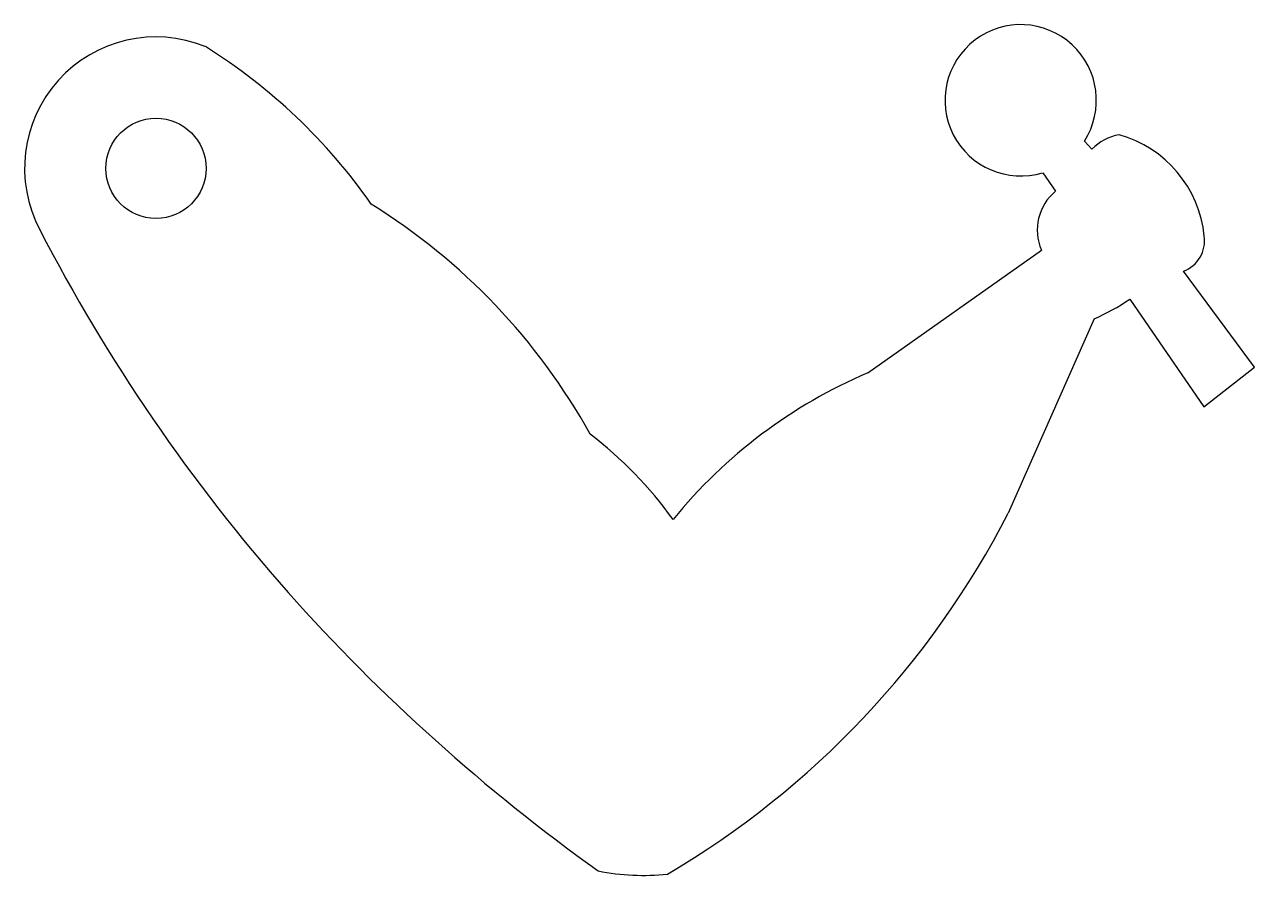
# Model space of a CAD drawing. Header units: millimetres. Extents: x 43.2 to 104.5, y -1.2 to 41.2.
import ezdxf

# ---------------------------------------------------------------- set-up
doc = ezdxf.new("R2010")
doc.units = ezdxf.units.MM
doc.layers.add('Corte exterior', color=1, linetype='Continuous', true_color=0xff0000)

msp = doc.modelspace()

# ---------------------------------------------------------------- linework, layer by layer
at = {"layer": 'Corte exterior'}
for p, q in [((96.406, 34.996), (96.032, 35.406)), ((93.947, 33.827), (94.584, 32.902)), ((85.232, 23.852), (93.881, 29.968)), ((104.51, 24.127), (100.977, 28.915)), ((98.288, 27.523), (101.983, 22.156)), ((96.51, 26.538), (92.232, 16.852)), ((101.983, 22.156), (104.51, 24.127))]:
    msp.add_line(p, q, dxfattribs=at)
msp.add_circle((49.713, 34.046), 2.5, dxfattribs=at)
for centre, radius, start, end in [((92.851, 37.44), 3.775, 327.40222, 286.8699), ((49.713, 34.046), 6.555, 67.9423, 207.95926), ((37.126, 15.995), 28.435, 34.88784, 58.0462), ((98.22, 33.249), 2.519, 100.61102, 136.07667), ((96.168, 30.072), 5.872, 5.82707, 74.30232), ((96.197, 30.965), 2.521, 129.78263, 203.29333), ((43.923, 5.581), 31.382, 29.00168, 58.22193), ((123.444, 72.142), 89.546, 207.37078, 221.4274), ((100.404, 30.433), 1.622, 290.67214, 8.33818), ((92.064, 36.659), 11.055, 293.71154, 304.25941), ((95.22, 0.456), 25.439, 113.11754, 140.78741), ((58.721, 4.357), 20.742, 35.96163, 52.42324), ((52.668, 37.19), 44.486, 300.47924, 332.79392), ((126.467, 75.509), 94.042, 221.74733, 234.43544), ((74.008, 10.011), 11.227, 258.50525, 276.26304)]:
    msp.add_arc(centre, radius, start, end, dxfattribs=at)

doc.saveas('drawing.dxf')
